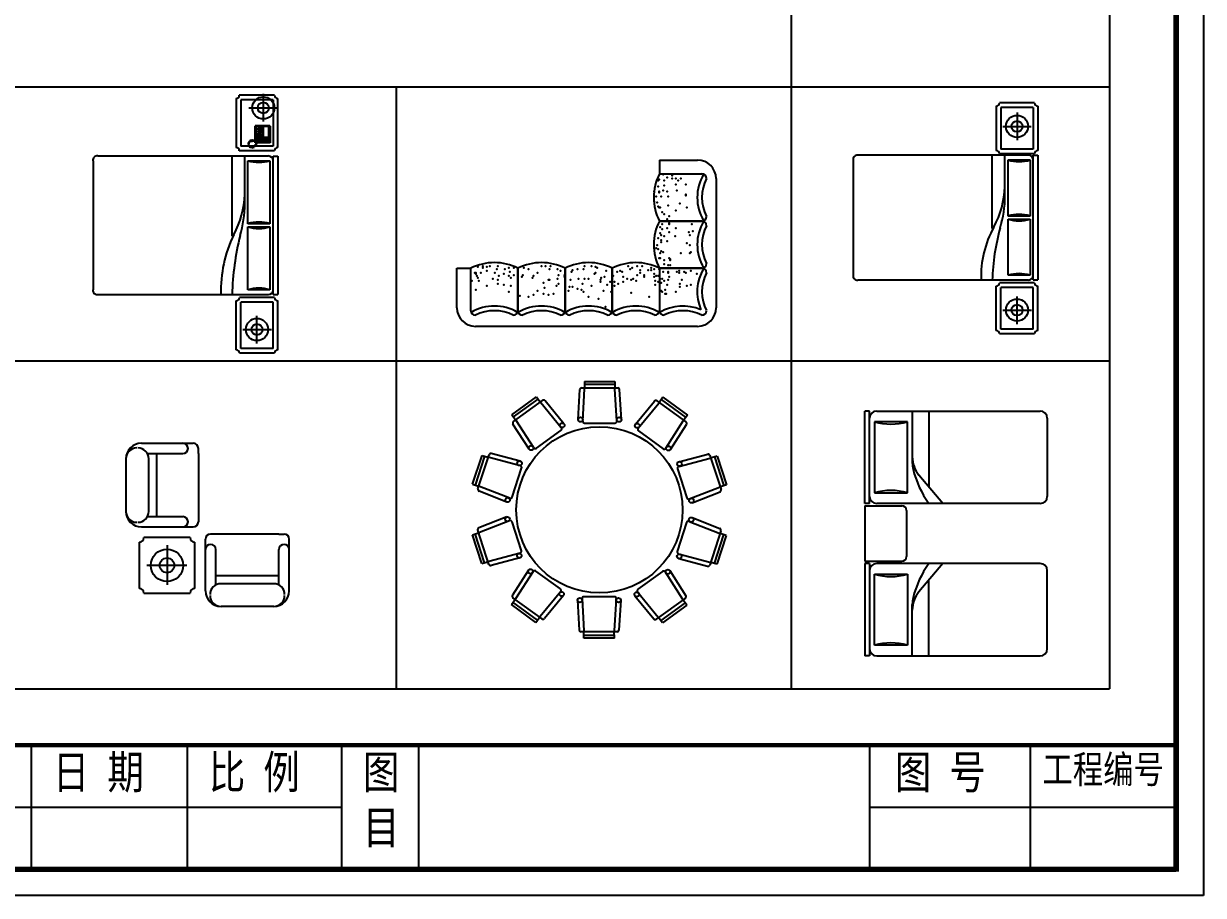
# Model space of a CAD drawing. Extents: x -9387 to 16207, y -3872 to 15001.
# Drawn here: x 3441 to 16207, y -3872 to 5564 of the extents above; entities that cross this region are included whole.
import ezdxf

# ---------------------------------------------------------------- set-up
doc = ezdxf.new("R2010")
doc.units = 0
doc.header["$LTSCALE"] = 100
doc.header["$MEASUREMENT"] = 0
for name, color, linetype in [('U', 7, 'Continuous'), ('图框', 7, 'Continuous'), ('平面', 1, 'Continuous'), ('平面2', 2, 'Continuous')]:
    doc.layers.add(name, color=color, linetype=linetype)
doc.styles.add('DIM_FONT', font='TXT.shx', dxfattribs={"width": 0.8})

# ---------------------------------------------------------------- blocks, each defined once
blk = doc.blocks.new('A$C701400F7')
at = {"layer": '平面'}
for p, q in [((1548, 2755), (1548, 2225)), ((1963, 2790), (1583, 2790)), ((1998, 2755), (1998, 2225)), ((1963, 2190), (1583, 2190)), ((2000, 2133), (2000, 633)), ((1549, 35), (1549, 565)), ((1964, 600), (1584, 600)), ((1999, 35), (1999, 565)), ((1964, 0), (1584, 0))]:
    blk.add_line(p, q, dxfattribs=at)
at = {"layer": '平面', "linetype": 'ByBlock'}
for p, q in [((0, 2082), (0, 684)), ((1898, 2133), (51, 2133)), ((1949, 633), (1949, 2133)), ((1949, 2133), (2000, 2133)), ((51, 633), (1898, 633)), ((1949, 633), (2000, 633))]:
    blk.add_line(p, q, dxfattribs=at)
at = {"layer": '平面'}
for centre, radius, start, end in [((1548, 2790), 35, 270, 0), ((1998, 2790), 35, 180, 270), ((1548, 2190), 35, 0, 90), ((1998, 2190), 35, 90, 180), ((45, 2088), 45.8, 82.7599, 187.2401), ((45, 679), 45.8, 172.7599, 277.2401), ((1549, 600), 35, 270, 0), ((1999, 600), 35, 180, 270), ((1549, 0), 35, 0, 90), ((1999, 0), 35, 90, 180)]:
    blk.add_arc(centre, radius, start, end, dxfattribs=at)
at = {"layer": '平面', "linetype": 'ByBlock'}
for centre, start, end in [((1898, 2082), 0, 90), ((1898, 684), 270, 0)]:
    blk.add_arc(centre, 51.2, start, end, dxfattribs=at)
at = {"layer": '平面2'}
for p, q in [((1948, 2740), (1598, 2740)), ((1598, 2740), (1598, 2240)), ((1842, 2805), (1842, 2505)), ((1948, 2740), (1948, 2240)), ((1687, 2654), (1997, 2654)), ((1948, 2240), (1598, 2240)), ((1599, 50), (1599, 550)), ((1949, 550), (1599, 550)), ((1949, 50), (1949, 550)), ((1774, 103), (1774, 403)), ((1620, 255), (1930, 255)), ((1949, 50), (1599, 50))]:
    blk.add_line(p, q, dxfattribs=at)
at = {"layer": '平面2', "linetype": 'ByBlock'}
for p, q in [((1756, 2459), (1754, 2457)), ((1754, 2305), (1754, 2457)), ((1914, 2459), (1756, 2459)), ((1766, 2440), (1766, 2451)), ((1766, 2451), (1773, 2451)), ((1773, 2440), (1766, 2440)), ((1766, 2424), (1766, 2435)), ((1766, 2435), (1773, 2435)), ((1773, 2451), (1773, 2440)), ((1773, 2435), (1773, 2424)), ((1790, 2451), (1786, 2451)), ((1786, 2451), (1786, 2440)), ((1786, 2440), (1790, 2440)), ((1790, 2435), (1786, 2435)), ((1786, 2435), (1786, 2424)), ((1790, 2440), (1790, 2451)), ((1790, 2424), (1790, 2435)), ((1796, 2452), (1796, 2385)), ((1817, 2452), (1796, 2452)), ((1802, 2441), (1798, 2441)), ((1798, 2441), (1798, 2438)), ((1798, 2438), (1802, 2438)), ((1802, 2438), (1802, 2441)), ((1811, 2441), (1811, 2438)), ((1814, 2441), (1811, 2441)), ((1811, 2438), (1814, 2438)), ((1814, 2438), (1814, 2441)), ((1817, 2385), (1817, 2452)), ((1841, 2448), (1829, 2448)), ((1829, 2448), (1829, 2338)), ((1841, 2439), (1829, 2439)), ((1841, 2430), (1829, 2430)), ((1841, 2338), (1841, 2448)), ((1904, 2452), (1843, 2452)), ((1843, 2452), (1843, 2338)), ((1904, 2338), (1904, 2452)), ((1916, 2457), (1914, 2459)), ((1916, 2457), (1916, 2276)), ((1703, 2301), (1697, 2298)), ((1697, 2298), (1699, 2291)), ((1708, 2295), (1703, 2301)), ((1715, 2303), (1708, 2302)), ((1708, 2302), (1708, 2295)), ((1719, 2296), (1715, 2303)), ((1720, 2303), (1719, 2296)), ((1725, 2303), (1720, 2303)), ((1728, 2300), (1725, 2303)), ((1729, 2301), (1728, 2300)), ((1735, 2300), (1729, 2301)), ((1746, 2303), (1735, 2300)), ((1740, 2298), (1751, 2300)), ((1758, 2306), (1746, 2303)), ((1751, 2300), (1758, 2302)), ((1754, 2276), (1754, 2301)), ((1768, 2306), (1758, 2306)), ((1758, 2302), (1768, 2303)), ((1763, 2322), (1769, 2328)), ((1763, 2306), (1763, 2322)), ((1763, 2289), (1763, 2302)), ((1764, 2319), (1766, 2323)), ((1779, 2313), (1764, 2319)), ((1764, 2319), (1764, 2306)), ((1764, 2302), (1764, 2291)), ((1765, 2375), (1772, 2375)), ((1765, 2366), (1765, 2375)), ((1772, 2366), (1765, 2366)), ((1765, 2361), (1772, 2361)), ((1765, 2352), (1765, 2361)), ((1772, 2352), (1765, 2352)), ((1765, 2338), (1765, 2347)), ((1765, 2347), (1772, 2347)), ((1772, 2338), (1765, 2338)), ((1773, 2424), (1766, 2424)), ((1766, 2408), (1766, 2419)), ((1766, 2419), (1773, 2419)), ((1773, 2408), (1766, 2408)), ((1766, 2403), (1773, 2403)), ((1766, 2392), (1766, 2403)), ((1773, 2392), (1766, 2392)), ((1766, 2323), (1771, 2324)), ((1768, 2303), (1768, 2306)), ((1769, 2328), (1907, 2328)), ((1771, 2324), (1781, 2314)), ((1771, 2324), (1802, 2324)), ((1772, 2375), (1772, 2366)), ((1772, 2361), (1772, 2352)), ((1772, 2347), (1772, 2338)), ((1773, 2419), (1773, 2408)), ((1773, 2403), (1773, 2392)), ((1778, 2366), (1778, 2375)), ((1778, 2375), (1785, 2375)), ((1785, 2366), (1778, 2366)), ((1778, 2352), (1778, 2361)), ((1778, 2361), (1785, 2361)), ((1785, 2352), (1778, 2352)), ((1779, 2338), (1779, 2347)), ((1779, 2347), (1786, 2347)), ((1786, 2338), (1779, 2338)), ((1781, 2314), (1779, 2313)), ((1779, 2297), (1779, 2313)), ((1843, 2314), (1781, 2314)), ((1785, 2375), (1785, 2366)), ((1785, 2361), (1785, 2352)), ((1786, 2424), (1790, 2424)), ((1790, 2419), (1786, 2419)), ((1786, 2419), (1786, 2408)), ((1786, 2408), (1790, 2408)), ((1786, 2403), (1786, 2392)), ((1790, 2403), (1786, 2403)), ((1786, 2392), (1790, 2392)), ((1786, 2347), (1786, 2338)), ((1790, 2408), (1790, 2419)), ((1790, 2392), (1790, 2403)), ((1792, 2366), (1792, 2375)), ((1792, 2375), (1798, 2375)), ((1798, 2366), (1792, 2366)), ((1792, 2352), (1792, 2361)), ((1792, 2361), (1798, 2361)), ((1798, 2352), (1792, 2352)), ((1792, 2338), (1792, 2347)), ((1792, 2347), (1798, 2347)), ((1798, 2338), (1792, 2338)), ((1796, 2385), (1817, 2385)), ((1802, 2420), (1798, 2420)), ((1798, 2420), (1798, 2417)), ((1798, 2417), (1802, 2417)), ((1802, 2400), (1798, 2400)), ((1798, 2400), (1798, 2396)), ((1798, 2396), (1802, 2396)), ((1798, 2375), (1798, 2366)), ((1798, 2361), (1798, 2352)), ((1798, 2347), (1798, 2338)), ((1802, 2417), (1802, 2420)), ((1802, 2396), (1802, 2400)), ((1802, 2324), (1808, 2322)), ((1804, 2375), (1811, 2375)), ((1804, 2366), (1804, 2375)), ((1811, 2366), (1804, 2366)), ((1804, 2352), (1804, 2361)), ((1804, 2361), (1811, 2361)), ((1811, 2352), (1804, 2352)), ((1804, 2347), (1811, 2347)), ((1804, 2338), (1804, 2347)), ((1811, 2338), (1804, 2338)), ((1808, 2322), (1813, 2319)), ((1814, 2420), (1811, 2420)), ((1811, 2420), (1811, 2417)), ((1811, 2417), (1814, 2417)), ((1814, 2400), (1811, 2400)), ((1811, 2400), (1811, 2396)), ((1811, 2396), (1814, 2396)), ((1811, 2375), (1811, 2366)), ((1811, 2361), (1811, 2352)), ((1811, 2347), (1811, 2338)), ((1813, 2319), (1821, 2318)), ((1814, 2417), (1814, 2420)), ((1814, 2396), (1814, 2400)), ((1821, 2318), (1843, 2318)), ((1841, 2420), (1829, 2420)), ((1841, 2411), (1829, 2411)), ((1841, 2402), (1829, 2402)), ((1841, 2393), (1829, 2393)), ((1829, 2338), (1841, 2338)), ((1843, 2338), (1904, 2338)), ((1855, 2318), (1843, 2318)), ((1843, 2314), (1895, 2314)), ((1863, 2319), (1855, 2318)), ((1868, 2322), (1863, 2319)), ((1874, 2324), (1868, 2322)), ((1905, 2324), (1874, 2324)), ((1905, 2324), (1895, 2314)), ((1895, 2314), (1897, 2313)), ((1897, 2313), (1912, 2319)), ((1897, 2297), (1897, 2313)), ((1909, 2323), (1905, 2324)), ((1907, 2328), (1913, 2323)), ((1912, 2319), (1909, 2323)), ((1912, 2319), (1912, 2291)), ((1913, 2323), (1913, 2289)), ((1685, 2261), (1677, 2259)), ((1677, 2259), (1679, 2254)), ((1679, 2267), (1678, 2263)), ((1678, 2263), (1685, 2261)), ((1680, 2278), (1679, 2273)), ((1679, 2273), (1685, 2270)), ((1685, 2270), (1679, 2267)), ((1679, 2254), (1685, 2254)), ((1688, 2277), (1680, 2278)), ((1685, 2254), (1680, 2249)), ((1680, 2249), (1682, 2245)), ((1682, 2245), (1689, 2246)), ((1686, 2287), (1683, 2282)), ((1683, 2282), (1688, 2277)), ((1689, 2246), (1683, 2241)), ((1683, 2241), (1686, 2237)), ((1692, 2286), (1686, 2287)), ((1686, 2237), (1693, 2240)), ((1687, 2258), (1688, 2272)), ((1693, 2244), (1687, 2258)), ((1692, 2295), (1688, 2291)), ((1688, 2291), (1692, 2286)), ((1688, 2272), (1695, 2284)), ((1693, 2240), (1690, 2234)), ((1690, 2234), (1693, 2231)), ((1699, 2291), (1692, 2295)), ((1703, 2234), (1693, 2244)), ((1693, 2231), (1699, 2234)), ((1695, 2284), (1706, 2293)), ((1699, 2234), (1697, 2227)), ((1697, 2227), (1701, 2225)), ((1701, 2225), (1708, 2231)), ((1720, 2231), (1703, 2234)), ((1706, 2293), (1720, 2294)), ((1708, 2231), (1707, 2224)), ((1707, 2224), (1712, 2223)), ((1712, 2223), (1715, 2229)), ((1715, 2229), (1718, 2222)), ((1718, 2222), (1723, 2223)), ((1720, 2294), (1726, 2293)), ((1742, 2239), (1720, 2231)), ((1723, 2229), (1728, 2224)), ((1723, 2223), (1723, 2229)), ((1726, 2293), (1729, 2297)), ((1728, 2224), (1733, 2226)), ((1729, 2297), (1735, 2297)), ((1733, 2233), (1736, 2226)), ((1733, 2226), (1733, 2233)), ((1735, 2297), (1740, 2298)), ((1736, 2226), (1743, 2229)), ((1755, 2254), (1742, 2239)), ((1743, 2229), (1742, 2235)), ((1742, 2235), (1747, 2234)), ((1747, 2234), (1751, 2238)), ((1748, 2243), (1755, 2242)), ((1751, 2238), (1748, 2243)), ((1756, 2274), (1754, 2276)), ((1763, 2263), (1755, 2254)), ((1755, 2242), (1761, 2247)), ((1914, 2274), (1756, 2274)), ((1757, 2254), (1764, 2251)), ((1761, 2247), (1757, 2254)), ((1770, 2283), (1763, 2289)), ((1766, 2261), (1763, 2263)), ((1779, 2297), (1764, 2291)), ((1764, 2291), (1766, 2287)), ((1764, 2251), (1767, 2254)), ((1765, 2257), (1768, 2255)), ((1767, 2254), (1765, 2257)), ((1766, 2287), (1771, 2286)), ((1767, 2264), (1766, 2263)), ((1766, 2263), (1766, 2261)), ((1771, 2269), (1767, 2264)), ((1768, 2255), (1770, 2257)), ((1769, 2262), (1771, 2264)), ((1770, 2257), (1769, 2262)), ((1907, 2283), (1770, 2283)), ((1771, 2286), (1781, 2296)), ((1771, 2286), (1802, 2286)), ((1772, 2274), (1771, 2269)), ((1771, 2264), (1774, 2267)), ((1774, 2267), (1777, 2274)), ((1781, 2296), (1779, 2297)), ((1843, 2296), (1781, 2296)), ((1802, 2286), (1808, 2288)), ((1808, 2288), (1813, 2291)), ((1813, 2291), (1821, 2292)), ((1821, 2292), (1843, 2292)), ((1843, 2296), (1895, 2296)), ((1855, 2292), (1843, 2292)), ((1863, 2291), (1855, 2292)), ((1868, 2288), (1863, 2291)), ((1874, 2286), (1868, 2288)), ((1905, 2286), (1874, 2286)), ((1895, 2296), (1897, 2297)), ((1905, 2286), (1895, 2296)), ((1897, 2297), (1912, 2291)), ((1909, 2287), (1905, 2286)), ((1913, 2289), (1907, 2283)), ((1912, 2291), (1909, 2287)), ((1916, 2276), (1914, 2274)), ((1505, 1264), (1505, 2133)), ((1642, 1614), (1642, 2133)), ((1676, 1400), (1676, 2082)), ((1676, 2082), (1915, 2082)), ((1915, 2082), (1915, 1400)), ((1915, 1400), (1676, 1400)), ((1676, 684), (1676, 1366)), ((1676, 1366), (1915, 1366)), ((1915, 1366), (1915, 684)), ((1915, 684), (1676, 684))]:
    blk.add_line(p, q, dxfattribs=at)
at = {"layer": '平面2'}
for centre, radius in [((1842, 2654), 120), ((1842, 2654), 60), ((1774, 255), 120), ((1774, 255), 60)]:
    blk.add_circle(centre, radius, dxfattribs=at)
at = {"layer": '平面2', "linetype": 'ByBlock'}
for centre, radius, start, end in [((1795, 2492), 427, 253.7398, 286.2602), ((657, 1752), 985, 331.4328, 358.1261), ((571, 1600), 1071, 342.1966, 0.7418), ((1795, 991), 427, 73.7398, 106.2602), ((2774, 677), 1390, 154.2427, 181.7984), ((1795, 1776), 427, 253.7398, 286.2602), ((4600, 546), 3096, 166.4201, 178.3789), ((1795, 275), 427, 73.7398, 106.2602)]:
    blk.add_arc(centre, radius, start, end, dxfattribs=at)
blk = doc.blocks.new('A$C396A7573')
at = {"layer": '平面'}
for p, q in [((2190, 1800), (2604, 1800)), ((2190, 1800), (2190, 1650)), ((2804, 1600), (2804, 200)), ((0, 200), (0, 630)), ((0, 630), (150, 630)), ((2604, 0), (200, 0))]:
    blk.add_line(p, q, dxfattribs=at)
for centre, radius, start, end in [((2604, 1600), 200, 0, 90), ((2702, 1395), 572, 153.519, 206.481), ((2702, 885), 572, 153.519, 206.481), ((405, 118), 572, 63.519, 116.481), ((915, 118), 572, 63.519, 116.481), ((1425, 118), 572, 63.519, 116.481), ((1935, 118), 572, 63.519, 116.481), ((200, 200), 200, 180, 270), ((2604, 200), 200, 270, 0)]:
    blk.add_arc(centre, radius, start, end, dxfattribs=at)
blk.add_point((238, 492), dxfattribs=at)
at = {"layer": '平面2'}
for p, q in [((2190, 1650), (2650, 1650)), ((2650, 1140), (2190, 1140)), ((2190, 1140), (2650, 1140)), ((2190, 1140), (2650, 1140)), ((150, 170), (150, 630)), ((660, 170), (660, 630)), ((660, 630), (660, 170)), ((1170, 170), (1170, 630)), ((1170, 630), (1170, 170)), ((1680, 630), (1680, 170)), ((1680, 170), (1680, 630)), ((2190, 630), (2650, 630)), ((2650, 630), (2190, 630)), ((2190, 630), (2190, 170))]:
    blk.add_line(p, q, dxfattribs=at)
for centre, radius, start, end in [((3095, 1395), 495, 149.4911, 210.5089), ((2650, 1600), 50, 0, 90), ((3095, 1395), 445, 152.5861, 207.4139), ((2650, 1190), 50, 270, 0), ((3095, 885), 495, 149.4911, 210.5089), ((2650, 1090), 50, 0, 90), ((3095, 885), 445, 152.5861, 207.4139), ((2650, 680), 50, 270, 0), ((3095, 375), 495, 149.4911, 203.1887), ((2650, 580), 50, 0, 90), ((3095, 375), 445, 152.5861, 207.4139), ((200, 170), 50, 180, 270), ((405, -275), 495, 59.4911, 120.5089), ((405, -275), 445, 62.5861, 117.4139), ((610, 170), 50, 270, 0), ((710, 170), 50, 180, 270), ((915, -275), 495, 59.4911, 120.5089), ((915, -275), 445, 62.5861, 117.4139), ((1120, 170), 50, 270, 0), ((1220, 170), 50, 180, 270), ((1425, -275), 495, 59.4911, 120.5089), ((1425, -275), 445, 62.5861, 117.4139), ((1630, 170), 50, 270, 0), ((1730, 170), 50, 180, 270), ((1935, -275), 495, 59.4911, 120.5089), ((1935, -275), 445, 62.5861, 117.4139), ((2140, 170), 50, 270, 0), ((2240, 170), 50, 180, 270), ((2445, -275), 495, 66.8113, 120.5089), ((2445, -275), 445, 62.5861, 117.4139), ((2650, 170), 50, 270, 0), ((2650, 170), 50, 270, 0)]:
    blk.add_arc(centre, radius, start, end, dxfattribs=at)
for p in [(2176, 1579), (2187, 1590), (2230, 1644), (2241, 1579), (2273, 1611), (2327, 1633), (2327, 1601), (2370, 1601), (2370, 1536), (2392, 1579), (2424, 1601), (2478, 1536), (2133, 1461), (2155, 1407), (2176, 1514), (2187, 1461), (2187, 1450), (2209, 1407), (2230, 1471), (2241, 1525), (2273, 1461), (2284, 1407), (2381, 1471), (2478, 1428), (2478, 1418), (2133, 1353), (2166, 1342), (2176, 1299), (2187, 1288), (2198, 1288), (2284, 1310), (2413, 1331), (2489, 1288), (2220, 1235), (2241, 1213), (2273, 1159), (2295, 1192), (2370, 1256), (2198, 1073), (2220, 1105), (2220, 1052), (2273, 1062), (2295, 1116), (2295, 1105), (2370, 1062), (2543, 1105), (2553, 1030), (2176, 955), (2198, 1009), (2209, 987), (2209, 933), (2209, 912), (2241, 976), (2273, 922), (2295, 1019), (2360, 976), (2489, 901), (2510, 1019), (2521, 987), (2155, 847), (2166, 879), (2176, 836), (2198, 793), (2209, 815), (2230, 804), (2424, 793), (2521, 879), (2521, 793), (2532, 804), (227, 643), (281, 653), (324, 643), (356, 653), (442, 653), (916, 653), (959, 653), (1013, 653), (1379, 653), (1455, 653), (1498, 643), (1853, 653), (1950, 653), (2004, 653), (2187, 739), (2198, 739), (2241, 718), (2241, 675), (2284, 664), (2295, 739), (2306, 729), (2306, 718), (2306, 664), (2306, 664), (195, 578), (205, 578), (205, 567), (216, 546), (227, 524), (259, 578), (281, 632), (324, 600), (388, 513), (410, 578), (431, 621), (453, 546), (507, 567), (518, 621), (561, 632), (561, 546), (572, 589), (582, 524), (615, 632), (615, 556), (701, 535), (712, 556), (722, 632), (776, 621), (819, 524), (830, 546), (873, 578), (1002, 621), (1089, 621), (1089, 513), (1099, 556), (1121, 600), (1164, 556), (1164, 535), (1239, 589), (1250, 610), (1304, 621), (1315, 513), (1369, 621), (1379, 513), (1422, 513), (1487, 567), (1498, 578), (1519, 632), (1562, 524), (1595, 535), (1616, 600), (1692, 546), (1735, 589), (1767, 600), (1789, 589), (1799, 535), (1843, 513), (1875, 621), (1896, 632), (1907, 513), (1950, 556), (1983, 610), (1983, 578), (2026, 556), (2026, 535), (2069, 610), (2101, 632), (2101, 610), (2133, 621), (2133, 567), (2133, 535), (2155, 546), (2176, 546), (2187, 621), (2198, 513), (2220, 513), (2230, 589), (2284, 589), (2284, 578), (2295, 535), (2381, 589), (2403, 600), (2403, 578), (2457, 589), (2478, 578), (2478, 578), (2532, 600), (2597, 567), (162, 492), (205, 395), (324, 438), (442, 503), (442, 460), (507, 449), (582, 438), (873, 384), (938, 470), (949, 417), (992, 503), (1002, 503), (1078, 438), (1099, 460), (1207, 384), (1218, 427), (1229, 503), (1250, 427), (1304, 406), (1347, 395), (1358, 460), (1455, 438), (1552, 503), (1552, 481), (1584, 384), (1627, 449), (1659, 481), (1703, 481), (1703, 438), (1746, 460), (1799, 481), (1886, 503), (1939, 492), (2144, 492), (2144, 449), (2176, 481), (2209, 470), (2209, 384), (2241, 492), (2252, 395), (2273, 449), (2284, 503), (2413, 460), (2413, 427), (2435, 503), (2489, 438), (2532, 449), (561, 373), (679, 330), (776, 320), (830, 341), (938, 352), (992, 341), (1045, 352), (1369, 373), (1422, 320), (1530, 298), (1670, 373), (1886, 363), (2080, 320), (2220, 373), (2252, 352), (2263, 352), (2370, 373), (1606, 212)]:
    blk.add_point(p, dxfattribs=at)
blk = doc.blocks.new('A$C5D212EEA')
at = {"layer": '平面'}
for p, q in [((1548, 2462), (1548, 1982)), ((1963, 2497), (1583, 2497)), ((1998, 2462), (1998, 1982)), ((1773, 2394), (1773, 2094)), ((1619, 2243), (1928, 2243)), ((1963, 1947), (1583, 1947)), ((2000, 1931), (2000, 581)), ((1549, 35), (1549, 515)), ((1964, 550), (1584, 550)), ((1999, 35), (1999, 515)), ((1774, 103), (1774, 403)), ((1620, 255), (1930, 255)), ((1964, 0), (1584, 0))]:
    blk.add_line(p, q, dxfattribs=at)
at = {"layer": '平面', "linetype": 'ByBlock'}
for p, q in [((1898, 1931), (51, 1931)), ((1949, 581), (1949, 1931)), ((1949, 1931), (2000, 1931)), ((0, 1880), (0, 632)), ((51, 581), (1898, 581)), ((1949, 581), (2000, 581))]:
    blk.add_line(p, q, dxfattribs=at)
at = {"layer": '平面'}
for centre in [(1773, 2243), (1774, 255)]:
    blk.add_circle(centre, 60, dxfattribs=at)
for centre, radius, start, end in [((1548, 2497), 35, 270, 0), ((1998, 2497), 35, 180, 270), ((45, 1886), 45.8, 82.7599, 187.2401), ((1548, 1947), 35, 0, 90), ((1998, 1947), 35, 90, 180), ((45, 626), 45.8, 172.7599, 277.2401), ((1549, 550), 35, 270, 0), ((1999, 550), 35, 180, 270), ((1549, 0), 35, 0, 90), ((1999, 0), 35, 90, 180)]:
    blk.add_arc(centre, radius, start, end, dxfattribs=at)
at = {"layer": '平面', "linetype": 'ByBlock'}
for centre, start, end in [((1898, 1880), 0, 90), ((1898, 632), 270, 0)]:
    blk.add_arc(centre, 51.2, start, end, dxfattribs=at)
at = {"layer": '平面2'}
for p, q in [((1598, 2447), (1598, 1997)), ((1948, 2447), (1598, 2447)), ((1948, 2447), (1948, 1997)), ((1948, 1997), (1598, 1997)), ((1599, 50), (1599, 500)), ((1949, 500), (1599, 500)), ((1949, 50), (1949, 500)), ((1949, 50), (1599, 50))]:
    blk.add_line(p, q, dxfattribs=at)
at = {"layer": '平面2', "linetype": 'ByBlock'}
for p, q in [((1505, 1137), (1505, 1931)), ((1642, 1487), (1642, 1931)), ((1676, 1273), (1676, 1880)), ((1676, 1880), (1915, 1880)), ((1915, 1880), (1915, 1273)), ((1915, 1273), (1676, 1273)), ((1676, 632), (1676, 1239)), ((1676, 1239), (1915, 1239)), ((1915, 1239), (1915, 632)), ((1915, 632), (1676, 632))]:
    blk.add_line(p, q, dxfattribs=at)
at = {"layer": '平面2'}
for centre in [(1773, 2243), (1774, 255)]:
    blk.add_circle(centre, 120, dxfattribs=at)
at = {"layer": '平面2', "linetype": 'ByBlock'}
for centre, radius, start, end in [((1795, 2290), 427, 253.7398, 286.2602), ((657, 1625), 985, 331.4328, 358.1261), ((571, 1473), 1071, 342.1966, 0.7418), ((1795, 864), 427, 73.7398, 106.2602), ((2488, 619), 1104, 151.0367, 181.9757), ((1795, 1649), 427, 253.7398, 286.2602), ((3930, 503), 2426, 164.6478, 178.1592), ((1795, 223), 427, 73.7398, 106.2602)]:
    blk.add_arc(centre, radius, start, end, dxfattribs=at)
blk = doc.blocks.new('A$C4A84028A')
at = {"layer": '平面', "linetype": 'ByBlock'}
for p, q in [((0, 1650), (0, 2650)), ((51, 2650), (0, 2650)), ((51, 1650), (51, 2650)), ((128, 2650), (1897, 2650)), ((1974, 2573), (1974, 1727)), ((51, 1650), (0, 1650)), ((1897, 1650), (128, 1650)), ((0, 1000), (0, 0)), ((51, 1000), (0, 1000)), ((51, 1000), (51, 0)), ((1897, 1000), (128, 1000)), ((1974, 77), (1974, 923)), ((51, 0), (0, 0)), ((128, 0), (1897, 0))]:
    blk.add_line(p, q, dxfattribs=at)
at = {"layer": '平面'}
for p, q in [((0, 1625), (0, 1025)), ((0, 1625), (400, 1625)), ((450, 1575), (450, 1075)), ((0, 1025), (400, 1025))]:
    blk.add_line(p, q, dxfattribs=at)
at = {"layer": '平面', "linetype": 'ByBlock'}
for centre, start, end in [((128, 2573), 90, 180), ((1897, 2573), 0, 90), ((128, 1727), 180, 270), ((1897, 1727), 270, 0), ((128, 923), 90, 180), ((1897, 923), 0, 90), ((128, 77), 180, 270), ((1897, 77), 270, 0)]:
    blk.add_arc(centre, 76.9, start, end, dxfattribs=at)
at = {"layer": '平面'}
for centre, start, end in [((400, 1575), 0, 90), ((400, 1075), 270, 360)]:
    blk.add_arc(centre, 50, start, end, dxfattribs=at)
at = {"layer": '平面2', "linetype": 'ByBlock'}
for p, q in [((513, 2650), (513, 2094)), ((692, 2650), (692, 1830)), ((103, 2535), (103, 1766)), ((462, 2535), (103, 2535)), ((462, 1766), (462, 2535)), ((843, 1651), (585, 1956)), ((103, 1766), (462, 1766)), ((843, 1000), (585, 694)), ((103, 115), (103, 885)), ((103, 885), (462, 885)), ((462, 885), (462, 115)), ((692, 0), (692, 821)), ((513, 0), (513, 557)), ((462, 115), (103, 115))]:
    blk.add_line(p, q, dxfattribs=at)
for centre, radius, start, end in [((282, 3150), 641, 253.7398, 286.2602), ((821, 2155), 308, 180, 220.1059), ((821, 2094), 308, 180, 193.3928), ((1536, 2264), 1043, 193.3928, 216.0202), ((282, 1150), 641, 73.7398, 106.2602), ((1536, 386), 1043, 143.9798, 166.6072), ((282, 1500), 641, 253.7398, 286.2602), ((821, 496), 308, 139.8941, 180), ((821, 557), 308, 166.6072, 180), ((282, -500), 641, 73.7398, 106.2602)]:
    blk.add_arc(centre, radius, start, end, dxfattribs=at)
blk = doc.blocks.new('A$C40E97DA8')
at = {"layer": '平面'}
for p, q in [((1144, 2369), (1163, 2691)), ((1213, 2780), (1542, 2780)), ((1213, 2780), (1213, 2701)), ((1542, 2780), (1542, 2701)), ((1611, 2369), (1592, 2691)), ((427, 2420), (693, 2613)), ((693, 2613), (739, 2549)), ((990, 2321), (786, 2571)), ((1763, 2317), (1968, 2567)), ((2061, 2609), (2015, 2545)), ((2061, 2609), (2327, 2416)), ((427, 2420), (473, 2357)), ((613, 2047), (438, 2318)), ((1213, 2330), (1542, 2330)), ((2141, 2042), (2315, 2314)), ((2327, 2416), (2280, 2352)), ((691, 2056), (957, 2249)), ((1796, 2245), (2062, 2052)), ((2, 1667), (104, 1979)), ((104, 1979), (179, 1955)), ((516, 1918), (204, 2000)), ((2234, 1911), (2546, 1993)), ((2646, 1972), (2571, 1948)), ((2646, 1972), (2748, 1660)), ((430, 1528), (532, 1840)), ((2218, 1833), (2320, 1520)), ((2, 1667), (77, 1643)), ((372, 1474), (71, 1591)), ((2378, 1467), (2679, 1584)), ((2748, 1660), (2673, 1636)), ((370, 1313), (69, 1196)), ((2376, 1306), (2676, 1189)), ((530, 947), (428, 1259)), ((2317, 1252), (2216, 940)), ((0, 1120), (75, 1144)), ((102, 808), (0, 1120)), ((2745, 1113), (2644, 801)), ((2745, 1113), (2671, 1137)), ((102, 808), (176, 832)), ((514, 869), (202, 787)), ((2232, 862), (2544, 780)), ((2644, 801), (2569, 825)), ((607, 737), (432, 466)), ((951, 535), (685, 728)), ((2056, 724), (1790, 531)), ((2135, 733), (2309, 461)), ((421, 364), (467, 428)), ((984, 463), (780, 213)), ((1137, 411), (1155, 89)), ((1535, 450), (1206, 450)), ((1604, 411), (1585, 89)), ((1757, 459), (1962, 209)), ((2321, 360), (2274, 423)), ((687, 171), (421, 364)), ((2321, 360), (2055, 167)), ((687, 171), (733, 235)), ((2055, 167), (2009, 230)), ((1206, 0), (1206, 79)), ((1535, 0), (1206, 0)), ((1535, 0), (1534, 79))]:
    blk.add_line(p, q, dxfattribs=at)
blk.add_circle((1374, 1390), 900, dxfattribs=at)
for centre, start, end in [((1183, 2690), 90, 176.6868), ((1183, 2690), 90, 176.6868), ((1572, 2690), 3.3132, 90), ((770, 2558), 39.3132, 126), ((1983, 2554), 54, 140.6868), ((1983, 2554), 54, 140.6868), ((455, 2329), 126, 212.6868), ((455, 2329), 126, 212.6868), ((1213, 2350), 176.6868, 270), ((1542, 2350), 270, 3.3132), ((2298, 2325), 327.3132, 54), ((946, 2265), 306, 39.3132), ((1808, 2261), 140.6868, 234), ((680, 2072), 212.6868, 306), ((2074, 2068), 234, 327.3132), ((199, 1980), 75.3132, 162), ((2551, 1973), 18, 104.6868), ((2551, 1973), 18, 104.6868), ((513, 1846), 342, 75.3132), ((2237, 1839), 104.6868, 198), ((79, 1610), 162, 248.6868), ((79, 1610), 162, 248.6868), ((2671, 1603), 291.3132, 18), ((411, 1534), 248.6868, 342), ((2339, 1527), 198, 291.3132), ((76, 1177), 111.3132, 198), ((409, 1253), 18, 111.3132), ((2336, 1246), 68.6868, 162), ((2669, 1170), 342, 68.6868), ((2669, 1170), 342, 68.6868), ((511, 940), 284.6868, 18), ((2235, 933), 162, 255.3132), ((197, 807), 198, 284.6868), ((197, 807), 198, 284.6868), ((2549, 799), 255.3132, 342), ((674, 712), 54, 147.3132), ((2068, 708), 32.6868, 126), ((940, 519), 320.6868, 54), ((1802, 515), 126, 219.3132), ((449, 455), 147.3132, 234), ((1206, 430), 90, 183.3132), ((1535, 430), 356.6868, 90), ((2292, 451), 306, 32.6868), ((2292, 451), 306, 32.6868), ((764, 226), 234, 320.6868), ((764, 226), 234, 320.6868), ((1977, 222), 219.3132, 306), ((1175, 90), 183.3132, 270), ((1565, 90), 270, 356.6868), ((1565, 90), 270, 356.6868)]:
    blk.add_arc(centre, 20, start, end, dxfattribs=at)
at = {"layer": '平面2'}
for p, q in [((1183, 2710), (1572, 2710)), ((1193, 2351), (1213, 2701)), ((1213, 2750), (1542, 2750)), ((1562, 2351), (1542, 2701)), ((443, 2345), (759, 2574)), ((444, 2396), (711, 2589)), ((1995, 2570), (2310, 2341)), ((2043, 2585), (2309, 2391)), ((961, 2278), (739, 2549)), ((1793, 2274), (2015, 2545)), ((663, 2061), (473, 2357)), ((2091, 2057), (2280, 2352)), ((31, 1657), (132, 1970)), ((59, 1616), (180, 1987)), ((518, 1866), (179, 1955)), ((2232, 1859), (2571, 1948)), ((2570, 1980), (2690, 1609)), ((2618, 1963), (2719, 1650)), ((404, 1515), (77, 1643)), ((2346, 1508), (2673, 1636)), ((178, 800), (57, 1171)), ((402, 1272), (75, 1144)), ((2344, 1265), (2671, 1137)), ((2688, 1164), (2568, 793)), ((130, 817), (29, 1130)), ((2717, 1123), (2615, 810)), ((516, 921), (176, 832)), ((2230, 914), (2569, 825)), ((657, 723), (467, 428)), ((2085, 719), (2274, 423)), ((753, 210), (437, 439)), ((705, 195), (438, 389)), ((955, 506), (733, 235)), ((1186, 429), (1206, 79)), ((1554, 429), (1534, 79)), ((1787, 502), (2009, 230)), ((2304, 434), (1989, 205)), ((2303, 384), (2037, 191)), ((1565, 70), (1175, 70)), ((1535, 30), (1206, 30))]:
    blk.add_line(p, q, dxfattribs=at)
for centre in [(971, 2305), (1169, 2367), (1586, 2367), (1783, 2301), (634, 2060), (2120, 2056), (510, 1894), (2240, 1887), (381, 1497), (2369, 1490), (379, 1289), (2367, 1283), (507, 893), (2238, 886), (628, 724), (2114, 719), (965, 479), (1162, 412), (1579, 412), (1777, 475)]:
    blk.add_circle(centre, 25, dxfattribs=at)
blk = doc.blocks.new('A$C1E443C94')
at = {"layer": '平面'}
for p, q in [((168, 1767), (728, 1767)), ((784, 1655), (784, 1711)), ((0, 1599), (0, 1029)), ((784, 1655), (784, 917)), ((168, 861), (728, 861)), ((1655, 784), (917, 784)), ((1655, 784), (1711, 784)), ((145, 695), (145, 195)), ((695, 745), (195, 745)), ((745, 195), (745, 695)), ((861, 168), (861, 728)), ((1767, 168), (1767, 728)), ((745, 445), (745, 445)), ((195, 145), (695, 145)), ((1599, 0), (1029, 0))]:
    blk.add_line(p, q, dxfattribs=at)
for centre, radius, start, end in [((168, 1599), 168, 90, 180), ((728, 1711), 56, 0, 90), ((168, 1029), 168, 180, 270), ((728, 917), 56, 270, 0), ((917, 728), 56, 90, 180), ((1711, 728), 56, 0, 90), ((145, 745), 50, 270, 0), ((745, 745), 50, 180, 270), ((145, 145), 50, 360, 90), ((745, 145), 50, 90, 180), ((1029, 168), 168, 180, 270), ((1599, 168), 168, 270, 0)]:
    blk.add_arc(centre, radius, start, end, dxfattribs=at)
at = {"layer": '平面2'}
for p, q in [((232, 1655), (616, 1655)), ((246, 1599), (246, 1029)), ((330, 1655), (330, 973)), ((232, 973), (616, 973)), ((445, 662), (445, 234)), ((973, 232), (973, 616)), ((1655, 232), (1655, 616)), ((661, 445), (227, 445)), ((1655, 330), (973, 330)), ((1599, 246), (1029, 246))]:
    blk.add_line(p, q, dxfattribs=at)
for radius in [175, 80]:
    blk.add_circle((445, 445), radius, dxfattribs=at)
for centre, radius, start, end in [((118, 1599), 118, 90, 180), ((129, 1599), 118, 0, 90), ((616, 1711), 56, 270, 90), ((118, 1029), 118, 180, 270), ((129, 1029), 118, 270, 0), ((616, 917), 56, 270, 90), ((917, 616), 56, 0, 180), ((1711, 616), 56, 0, 180), ((1029, 129), 118, 90, 180), ((1599, 129), 118, 0, 90), ((1029, 118), 118, 180, 270), ((1599, 118), 118, 270, 0)]:
    blk.add_arc(centre, radius, start, end, dxfattribs=at)

msp = doc.modelspace()

# ---------------------------------------------------------------- linework, layer by layer
at = {"layer": '图框', "linetype": 'Continuous'}
for p, q in [((16207, 15001), (16207, -3872)), ((16207, -3872), (-9387, -3872))]:
    msp.add_line(p, q, dxfattribs=at)
at = {"layer": '图框'}
for p, q in [((3527, -3615), (3527, -2247)), ((5214, -3615), (5214, -2247)), ((6884, -3590), (6884, -2247)), ((7717, -3590), (7717, -2247)), ((12597, -3590), (12597, -2247)), ((14335, -3590), (14335, -2247)), ((-1257, -2918), (6884, -2918)), ((12597, -2918), (15912, -2918)), ((299, -3590), (15912, -3590)), ((2092, -3590), (6173, -3590)), ((6193, -3590), (4379, -3590)), ((8006, -3590), (6193, -3590)), ((10273, -3590), (8006, -3590)), ((12087, -3590), (10273, -3590))]:
    msp.add_line(p, q, dxfattribs=at)
at = {"layer": '图框', "linetype": 'Continuous', "const_width": 60.2}
for points in [[(15912, -3614), (15912, 14734)], [(-9129, -3590), (15912, -3590)]]:
    msp.add_lwpolyline(points, dxfattribs=at)
at = {"layer": '图框', "const_width": 48.2}
msp.add_lwpolyline([(-9129, -2247), (15912, -2247)], dxfattribs=at)
at = {"layer": '平面2'}
for p, q in [((11746, 14058), (11746, -1638)), ((15190, 14058), (15190, -1638)), ((-7688, 4881), (15190, 4881)), ((7472, 4881), (7472, -1638)), ((-7728, 1914), (15190, 1914)), ((-7728, -1638), (15190, -1638))]:
    msp.add_line(p, q, dxfattribs=at)

# ---------------------------------------------------------------- block references
at = {"layer": 'U'}
for name, p in [('A$C701400F7', (4192, 1998)), ('A$C5D212EEA', (12417, 2208)), ('A$C396A7573', (8130, 2287)), ('A$C40E97DA8', (8298, -1089)), ('A$C4A84028A', (12544, -1280)), ('A$C1E443C94', (4548, -745))]:
    msp.add_blockref(name, p, dxfattribs=at)

# ---------------------------------------------------------------- texts
at = {"layer": '图框', "linetype": 'Continuous', "attachment_point": 1, "style": 'DIM_FONT'}
for s, insert, char_height, width in [('\\f仿宋_GB2312|b0|i0|c134|p49;日 期', (3757, -2357), 361.24, 1263.17), ('\\f仿宋_GB2312|b0|i0|c134|p49;比 例', (5445, -2357), 361.24, 1263.17), ('\\f仿宋_GB2312|b0|i0|c134|p49;图', (7114, -2357), 361.24, 1263.17), ('\\f仿宋_GB2312|b0|i0|c134|p49;图 号', (12868, -2357), 361.24, 1263.17), ('\\f仿宋_GB2312|b0|i0|c134|p49;工程编号', (14466, -2357), 301.03, 2490.3), ('\\f仿宋_GB2312|b0|i0|c134|p49;目', (7114, -2956), 361.24, 1263.17)]:
    msp.add_mtext(s, dxfattribs=dict(at, insert=insert, char_height=char_height, width=width))

doc.saveas('drawing.dxf')
